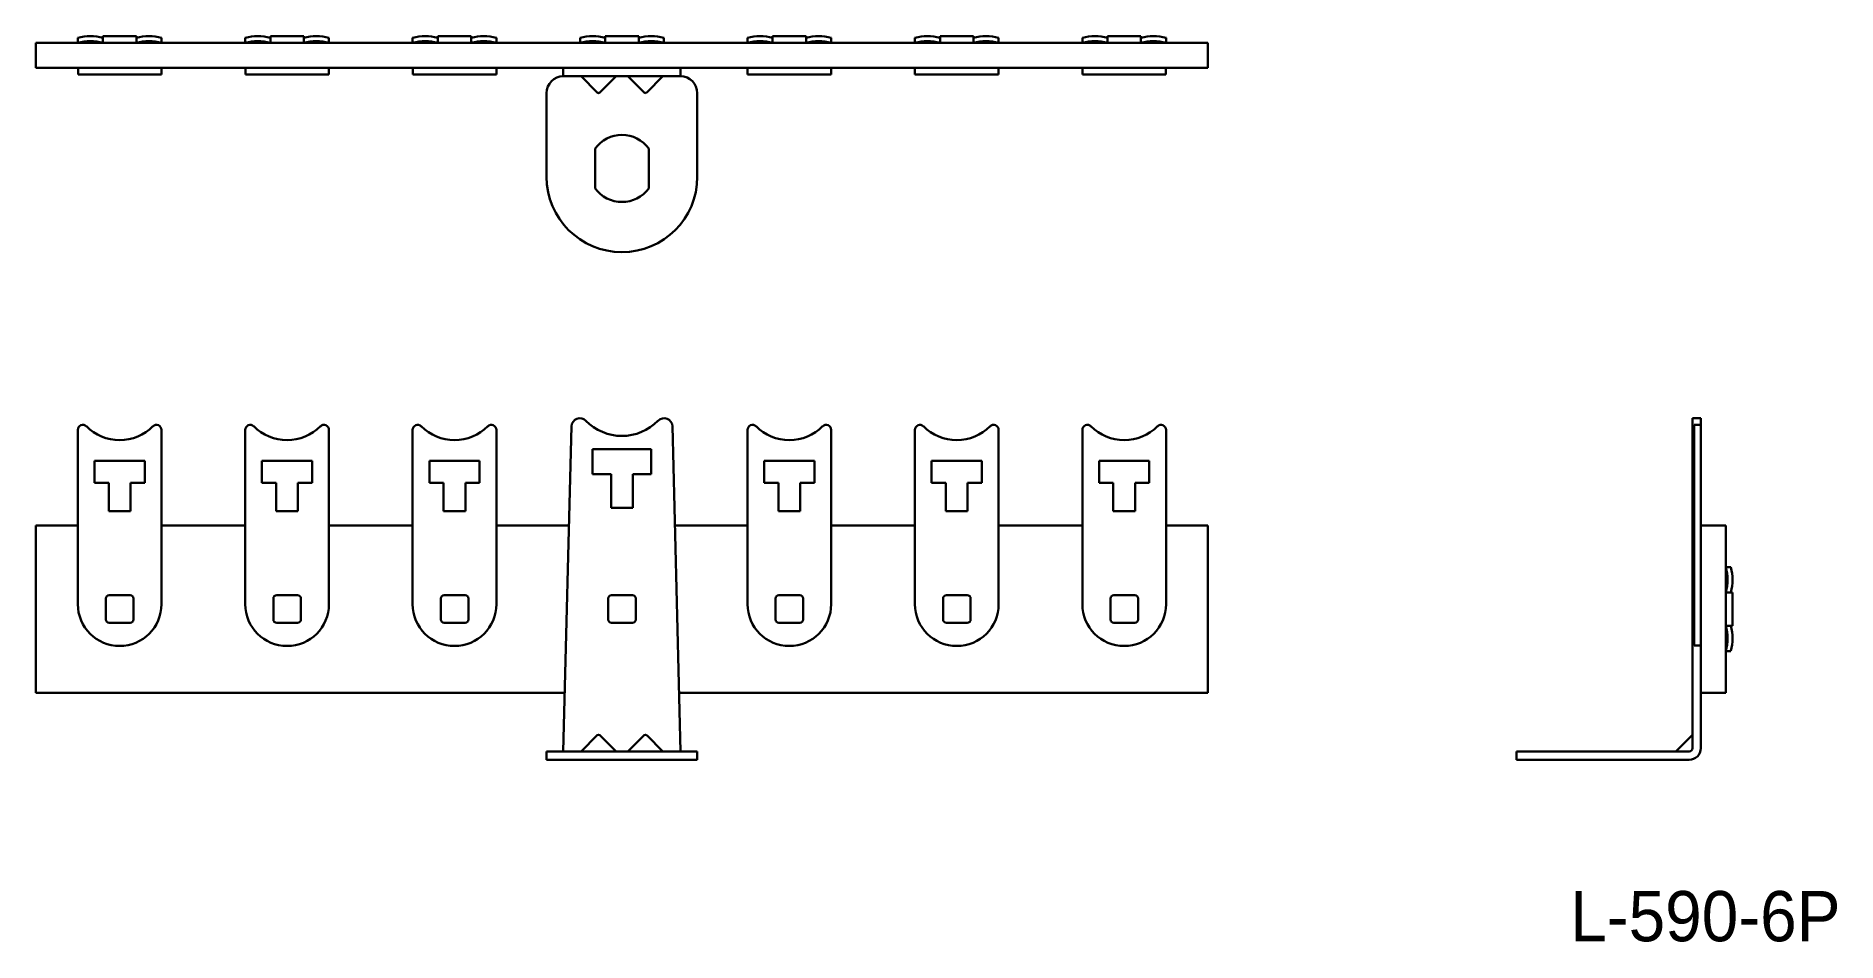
# Model space of a CAD drawing. Extents: x 5727 to 5835, y 7851 to 7905.
import ezdxf

# ---------------------------------------------------------------- set-up
doc = ezdxf.new("R2010")
doc.units = 0
doc.layers.add('AM_0 プロファイル（中）', color=7, linetype='CONTINUOUS', lineweight=30)
doc.styles.add('社内規格', font='HGSGothicM.ttf')

msp = doc.modelspace()

# ---------------------------------------------------------------- linework, layer by layer
at = {"layer": 'AM_0 プロファイル（中）'}
for p, q in [((5727.3, 7904.46), (5797.3, 7904.46)), ((5727.3, 7904.46), (5727.3, 7902.96)), ((5797.3, 7904.46), (5797.3, 7902.96)), ((5727.3, 7902.96), (5797.3, 7902.96)), ((5729.82, 7902.96), (5729.82, 7902.56)), ((5729.82, 7902.56), (5734.8, 7902.56)), ((5734.8, 7902.96), (5734.8, 7902.56)), ((5739.82, 7902.96), (5739.82, 7902.56)), ((5739.82, 7902.56), (5744.8, 7902.56)), ((5744.8, 7902.96), (5744.8, 7902.56)), ((5749.82, 7902.96), (5749.82, 7902.56)), ((5749.82, 7902.56), (5754.8, 7902.56)), ((5754.8, 7902.96), (5754.8, 7902.56)), ((5758.8, 7902.96), (5765.8, 7902.96)), ((5758.8, 7902.96), (5758.8, 7902.46)), ((5758.8, 7902.46), (5765.8, 7902.46)), ((5759.86, 7902.46), (5760.83, 7901.49)), ((5761.95, 7902.46), (5760.98, 7901.49)), ((5762.66, 7902.46), (5763.63, 7901.49)), ((5764.75, 7902.46), (5763.78, 7901.49)), ((5765.8, 7902.96), (5765.8, 7902.46)), ((5769.8, 7902.96), (5769.8, 7902.56)), ((5774.79, 7902.56), (5769.8, 7902.56)), ((5774.79, 7902.96), (5774.79, 7902.56)), ((5779.8, 7902.96), (5779.8, 7902.56)), ((5784.79, 7902.56), (5779.8, 7902.56)), ((5784.79, 7902.96), (5784.79, 7902.56)), ((5789.8, 7902.96), (5789.8, 7902.56)), ((5794.79, 7902.56), (5789.8, 7902.56)), ((5794.79, 7902.96), (5794.79, 7902.56)), ((5757.8, 7896.46), (5757.8, 7901.46)), ((5766.8, 7896.46), (5766.8, 7901.46)), ((5760.7, 7898.16), (5760.7, 7895.76)), ((5763.9, 7898.16), (5763.9, 7895.76)), ((5826.74, 7882.05), (5826.24, 7882.05)), ((5826.24, 7862.35), (5826.24, 7882.05)), ((5826.34, 7881.65), (5826.74, 7881.65)), ((5826.34, 7868.48), (5826.34, 7881.65)), ((5826.74, 7862.35), (5826.74, 7882.05)), ((5729.8, 7881.35), (5729.8, 7870.95)), ((5734.8, 7881.35), (5734.8, 7870.95)), ((5739.8, 7881.35), (5739.8, 7870.95)), ((5744.8, 7881.35), (5744.8, 7870.95)), ((5749.8, 7881.35), (5749.8, 7870.95)), ((5754.8, 7881.35), (5754.8, 7870.95)), ((5759.29, 7881.57), (5758.8, 7862.15)), ((5765.32, 7881.57), (5765.8, 7862.15)), ((5769.8, 7881.35), (5769.8, 7870.95)), ((5774.8, 7881.35), (5774.8, 7870.95)), ((5779.8, 7881.35), (5779.8, 7870.95)), ((5784.8, 7881.35), (5784.8, 7870.95)), ((5789.8, 7881.35), (5789.8, 7870.95)), ((5794.8, 7881.35), (5794.8, 7870.95)), ((5730.8, 7879.5), (5733.8, 7879.5)), ((5730.8, 7879.5), (5730.8, 7878.2)), ((5733.8, 7879.5), (5733.8, 7878.2)), ((5740.8, 7879.5), (5743.8, 7879.5)), ((5740.8, 7879.5), (5740.8, 7878.2)), ((5743.8, 7879.5), (5743.8, 7878.2)), ((5750.8, 7879.5), (5753.8, 7879.5)), ((5750.8, 7879.5), (5750.8, 7878.2)), ((5753.8, 7879.5), (5753.8, 7878.2)), ((5760.55, 7880.2), (5764.05, 7880.2)), ((5760.55, 7880.2), (5760.55, 7878.7)), ((5764.05, 7880.2), (5764.05, 7878.7)), ((5773.8, 7879.5), (5770.8, 7879.5)), ((5770.8, 7879.5), (5770.8, 7878.2)), ((5773.8, 7879.5), (5773.8, 7878.2)), ((5783.8, 7879.5), (5780.8, 7879.5)), ((5780.8, 7879.5), (5780.8, 7878.2)), ((5783.8, 7879.5), (5783.8, 7878.2)), ((5793.8, 7879.5), (5790.8, 7879.5)), ((5790.8, 7879.5), (5790.8, 7878.2)), ((5793.8, 7879.5), (5793.8, 7878.2)), ((5760.55, 7878.7), (5761.65, 7878.7)), ((5761.65, 7876.7), (5761.65, 7878.7)), ((5762.95, 7876.7), (5762.95, 7878.7)), ((5762.95, 7878.7), (5764.05, 7878.7)), ((5730.8, 7878.2), (5731.65, 7878.2)), ((5731.65, 7876.5), (5731.65, 7878.2)), ((5732.95, 7878.2), (5733.8, 7878.2)), ((5732.95, 7876.5), (5732.95, 7878.2)), ((5740.8, 7878.2), (5741.65, 7878.2)), ((5741.65, 7876.5), (5741.65, 7878.2)), ((5742.95, 7878.2), (5743.8, 7878.2)), ((5742.95, 7876.5), (5742.95, 7878.2)), ((5750.8, 7878.2), (5751.65, 7878.2)), ((5751.65, 7876.5), (5751.65, 7878.2)), ((5752.95, 7876.5), (5752.95, 7878.2)), ((5752.95, 7878.2), (5753.8, 7878.2)), ((5771.65, 7878.2), (5770.8, 7878.2)), ((5771.65, 7876.5), (5771.65, 7878.2)), ((5773.8, 7878.2), (5772.95, 7878.2)), ((5772.95, 7876.5), (5772.95, 7878.2)), ((5781.65, 7878.2), (5780.8, 7878.2)), ((5781.65, 7876.5), (5781.65, 7878.2)), ((5783.8, 7878.2), (5782.95, 7878.2)), ((5782.95, 7876.5), (5782.95, 7878.2)), ((5791.65, 7878.2), (5790.8, 7878.2)), ((5791.65, 7876.5), (5791.65, 7878.2)), ((5793.8, 7878.2), (5792.95, 7878.2)), ((5792.95, 7876.5), (5792.95, 7878.2)), ((5731.65, 7876.5), (5732.95, 7876.5)), ((5741.65, 7876.5), (5742.95, 7876.5)), ((5751.65, 7876.5), (5752.95, 7876.5)), ((5761.65, 7876.7), (5762.95, 7876.7)), ((5772.95, 7876.5), (5771.65, 7876.5)), ((5782.95, 7876.5), (5781.65, 7876.5)), ((5792.95, 7876.5), (5791.65, 7876.5)), ((5727.3, 7875.65), (5727.3, 7865.65)), ((5727.3, 7875.65), (5729.8, 7875.65)), ((5734.8, 7875.65), (5739.8, 7875.65)), ((5744.8, 7875.65), (5749.8, 7875.65)), ((5754.8, 7875.65), (5759.14, 7875.65)), ((5765.47, 7875.65), (5769.8, 7875.65)), ((5779.8, 7875.65), (5774.8, 7875.65)), ((5789.8, 7875.65), (5784.8, 7875.65)), ((5797.3, 7875.65), (5794.8, 7875.65)), ((5797.3, 7875.65), (5797.3, 7865.65)), ((5828.24, 7875.65), (5826.74, 7875.65)), ((5828.24, 7875.65), (5828.24, 7865.65)), ((5828.24, 7875.65), (5828.24, 7865.65)), ((5828.24, 7875.65), (5828.24, 7865.65)), ((5828.24, 7875.65), (5828.24, 7865.65)), ((5731.48, 7871.28), (5731.48, 7870.03)), ((5731.68, 7871.48), (5732.93, 7871.48)), ((5733.13, 7871.28), (5733.13, 7870.03)), ((5741.48, 7871.28), (5741.48, 7870.03)), ((5741.68, 7871.48), (5742.93, 7871.48)), ((5743.13, 7871.28), (5743.13, 7870.03)), ((5751.48, 7871.28), (5751.48, 7870.03)), ((5751.68, 7871.48), (5752.93, 7871.48)), ((5753.13, 7871.28), (5753.13, 7870.03)), ((5761.48, 7871.28), (5761.48, 7870.03)), ((5761.68, 7871.48), (5762.93, 7871.48)), ((5763.13, 7871.28), (5763.13, 7870.03)), ((5771.48, 7871.28), (5771.48, 7870.03)), ((5772.93, 7871.48), (5771.68, 7871.48)), ((5773.13, 7871.28), (5773.13, 7870.03)), ((5781.48, 7871.28), (5781.48, 7870.03)), ((5782.93, 7871.48), (5781.68, 7871.48)), ((5783.13, 7871.28), (5783.13, 7870.03)), ((5791.48, 7871.28), (5791.48, 7870.03)), ((5792.93, 7871.48), (5791.68, 7871.48)), ((5793.13, 7871.28), (5793.13, 7870.03)), ((5732.93, 7869.83), (5731.68, 7869.83)), ((5742.93, 7869.83), (5741.68, 7869.83)), ((5752.93, 7869.83), (5751.68, 7869.83)), ((5762.93, 7869.83), (5761.68, 7869.83)), ((5771.68, 7869.83), (5772.93, 7869.83)), ((5781.68, 7869.83), (5782.93, 7869.83)), ((5791.68, 7869.83), (5792.93, 7869.83)), ((5826.34, 7868.48), (5826.74, 7868.48)), ((5727.3, 7865.65), (5758.89, 7865.65)), ((5765.72, 7865.65), (5797.3, 7865.65)), ((5828.24, 7865.65), (5826.74, 7865.65)), ((5759.86, 7862.15), (5760.83, 7863.12)), ((5761.95, 7862.15), (5760.98, 7863.12)), ((5762.66, 7862.15), (5763.63, 7863.12)), ((5764.75, 7862.15), (5763.78, 7863.12)), ((5826.24, 7863.15), (5825.24, 7862.15)), ((5757.8, 7861.65), (5757.8, 7862.15)), ((5757.8, 7862.15), (5766.8, 7862.15)), ((5757.8, 7861.65), (5766.8, 7861.65)), ((5766.8, 7862.15), (5766.8, 7861.65)), ((5815.74, 7861.65), (5815.74, 7862.15)), ((5815.74, 7862.15), (5826.04, 7862.15)), ((5815.74, 7861.65), (5826.04, 7861.65))]:
    msp.add_line(p, q, dxfattribs=at)
at = {"layer": 'AM_0 プロファイル（中）', "ltscale": 0.5}
for p, q in [((5729.8, 7904.76), (5729.8, 7904.46)), ((5731.3, 7904.86), (5731.3, 7904.46)), ((5731.3, 7904.86), (5733.3, 7904.86)), ((5733.3, 7904.86), (5733.3, 7904.46)), ((5734.8, 7904.76), (5734.8, 7904.46)), ((5739.8, 7904.76), (5739.8, 7904.46)), ((5741.3, 7904.86), (5741.3, 7904.46)), ((5741.3, 7904.86), (5743.3, 7904.86)), ((5743.3, 7904.86), (5743.3, 7904.46)), ((5744.8, 7904.76), (5744.8, 7904.46)), ((5749.8, 7904.76), (5749.8, 7904.46)), ((5751.3, 7904.86), (5751.3, 7904.46)), ((5751.3, 7904.86), (5753.3, 7904.86)), ((5753.3, 7904.86), (5753.3, 7904.46)), ((5754.8, 7904.76), (5754.8, 7904.46)), ((5759.8, 7904.76), (5759.8, 7904.46)), ((5761.3, 7904.86), (5761.3, 7904.46)), ((5761.3, 7904.86), (5763.3, 7904.86)), ((5763.3, 7904.86), (5763.3, 7904.46)), ((5764.8, 7904.76), (5764.8, 7904.46)), ((5769.8, 7904.76), (5769.8, 7904.46)), ((5771.3, 7904.86), (5771.3, 7904.46)), ((5773.3, 7904.86), (5771.3, 7904.86)), ((5773.3, 7904.86), (5773.3, 7904.46)), ((5774.8, 7904.76), (5774.8, 7904.46)), ((5779.8, 7904.76), (5779.8, 7904.46)), ((5781.3, 7904.86), (5781.3, 7904.46)), ((5783.3, 7904.86), (5781.3, 7904.86)), ((5783.3, 7904.86), (5783.3, 7904.46)), ((5784.8, 7904.76), (5784.8, 7904.46)), ((5789.8, 7904.76), (5789.8, 7904.46)), ((5791.3, 7904.86), (5791.3, 7904.46)), ((5793.3, 7904.86), (5791.3, 7904.86)), ((5793.3, 7904.86), (5793.3, 7904.46)), ((5794.8, 7904.76), (5794.8, 7904.46)), ((5828.54, 7873.15), (5828.24, 7873.15)), ((5828.64, 7871.65), (5828.24, 7871.65)), ((5828.64, 7871.65), (5828.64, 7869.65)), ((5828.64, 7869.65), (5828.24, 7869.65)), ((5828.54, 7868.15), (5828.24, 7868.15))]:
    msp.add_line(p, q, dxfattribs=at)
for centre, start, end in [((5730.55, 7902.11), 74.1972, 105.8028), ((5730.55, 7901.81), 74.1972, 105.8028), ((5734.05, 7902.11), 74.1972, 105.8028), ((5734.05, 7901.81), 74.1972, 105.8028), ((5740.55, 7902.11), 74.1972, 105.8028), ((5740.55, 7901.81), 74.1972, 105.8028), ((5744.05, 7902.11), 74.1972, 105.8028), ((5744.05, 7901.81), 74.1972, 105.8028), ((5750.55, 7902.11), 74.1972, 105.8028), ((5750.55, 7901.81), 74.1972, 105.8028), ((5754.05, 7902.11), 74.1972, 105.8028), ((5754.05, 7901.81), 74.1972, 105.8028), ((5760.55, 7902.11), 74.1972, 105.8028), ((5760.55, 7901.81), 74.1972, 105.8028), ((5764.05, 7902.11), 74.1972, 105.8028), ((5764.05, 7901.81), 74.1972, 105.8028), ((5770.55, 7902.11), 74.1972, 105.8028), ((5770.55, 7901.81), 74.1972, 105.8028), ((5774.05, 7902.11), 74.1972, 105.8028), ((5774.05, 7901.81), 74.1972, 105.8028), ((5780.55, 7902.11), 74.1972, 105.8028), ((5780.55, 7901.81), 74.1972, 105.8028), ((5784.05, 7902.11), 74.1972, 105.8028), ((5784.05, 7901.81), 74.1972, 105.8028), ((5790.55, 7902.11), 74.1972, 105.8028), ((5790.55, 7901.81), 74.1972, 105.8028), ((5794.05, 7902.11), 74.1972, 105.8028), ((5794.05, 7901.81), 74.1972, 105.8028), ((5825.59, 7872.4), 344.1972, 15.8028), ((5825.89, 7872.4), 344.1972, 15.8028), ((5825.59, 7868.9), 344.1972, 15.8028), ((5825.89, 7868.9), 344.1972, 15.8028)]:
    msp.add_arc(centre, 2.75, start, end, dxfattribs=at)
at = {"layer": 'AM_0 プロファイル（中）'}
for centre, radius, start, end in [((5758.8, 7901.46), 1, 90, 180), ((5765.8, 7901.46), 1, 0, 90), ((5760.9, 7901.56), 0.1, 225, 315), ((5763.7, 7901.56), 0.1, 225, 315), ((5762.3, 7896.96), 2, 36.8699, 143.1301), ((5762.3, 7896.46), 4.5, 180, 0), ((5762.3, 7896.96), 2, 216.8699, 323.1301), ((5730.1, 7881.35), 0.3, 44.7913, 180), ((5734.5, 7881.35), 0.3, 0, 135.2087), ((5740.1, 7881.35), 0.3, 44.7913, 180), ((5744.5, 7881.35), 0.3, 0, 135.2087), ((5750.1, 7881.35), 0.3, 44.7913, 180), ((5754.5, 7881.35), 0.3, 0, 135.2087), ((5759.79, 7881.55), 0.5, 44.1244, 178.5607), ((5762.3, 7883.99), 3, 224.1244, 315.8756), ((5764.82, 7881.55), 0.5, 1.4393, 135.8756), ((5770.1, 7881.35), 0.3, 44.7913, 180), ((5774.5, 7881.35), 0.3, 0, 135.2087), ((5780.1, 7881.35), 0.3, 44.7913, 180), ((5784.5, 7881.35), 0.3, 0, 135.2087), ((5790.1, 7881.35), 0.3, 44.7913, 180), ((5794.5, 7881.35), 0.3, 0, 135.2087), ((5732.3, 7883.54), 2.8, 224.7913, 315.2087), ((5742.3, 7883.54), 2.8, 224.7913, 315.2087), ((5752.3, 7883.54), 2.8, 224.7913, 315.2087), ((5772.3, 7883.54), 2.8, 224.7913, 315.2087), ((5782.3, 7883.54), 2.8, 224.7913, 315.2087), ((5792.3, 7883.54), 2.8, 224.7913, 315.2087), ((5732.3, 7870.95), 2.5, 180, 0), ((5731.68, 7871.28), 0.2, 90, 180), ((5732.93, 7871.28), 0.2, 0, 90), ((5742.3, 7870.95), 2.5, 180, 0), ((5741.68, 7871.28), 0.2, 90, 180), ((5742.93, 7871.28), 0.2, 0, 90), ((5752.3, 7870.95), 2.5, 180, 0), ((5751.68, 7871.28), 0.2, 90, 180), ((5752.93, 7871.28), 0.2, 0, 90), ((5761.68, 7871.28), 0.2, 90, 180), ((5762.93, 7871.28), 0.2, 0, 90), ((5772.3, 7870.95), 2.5, 180, 0), ((5771.68, 7871.28), 0.2, 90, 180), ((5772.93, 7871.28), 0.2, 0, 90), ((5782.3, 7870.95), 2.5, 180, 0), ((5781.68, 7871.28), 0.2, 90, 180), ((5782.93, 7871.28), 0.2, 0, 90), ((5792.3, 7870.95), 2.5, 180, 0), ((5791.68, 7871.28), 0.2, 90, 180), ((5792.93, 7871.28), 0.2, 0, 90), ((5731.68, 7870.03), 0.2, 180, 270), ((5732.93, 7870.03), 0.2, 270, 0), ((5741.68, 7870.03), 0.2, 180, 270), ((5742.93, 7870.03), 0.2, 270, 0), ((5751.68, 7870.03), 0.2, 180, 270), ((5752.93, 7870.03), 0.2, 270, 0), ((5761.68, 7870.03), 0.2, 180, 270), ((5762.93, 7870.03), 0.2, 270, 0), ((5771.68, 7870.03), 0.2, 180, 270), ((5772.93, 7870.03), 0.2, 270, 0), ((5781.68, 7870.03), 0.2, 180, 270), ((5782.93, 7870.03), 0.2, 270, 0), ((5791.68, 7870.03), 0.2, 180, 270), ((5792.93, 7870.03), 0.2, 270, 0), ((5760.9, 7863.05), 0.1, 45, 135), ((5763.7, 7863.05), 0.1, 45, 135), ((5826.04, 7862.35), 0.7, 270, 0), ((5826.04, 7862.35), 0.2, 270, 360)]:
    msp.add_arc(centre, radius, start, end, dxfattribs=at)

# ---------------------------------------------------------------- texts
at = {"layer": 'AM_0 プロファイル（中）', "insert": (5818.94, 7853.82), "char_height": 3, "attachment_point": 1, "style": '社内規格'}
msp.add_mtext('L-590-6P', dxfattribs=at)

doc.saveas('drawing.dxf')
